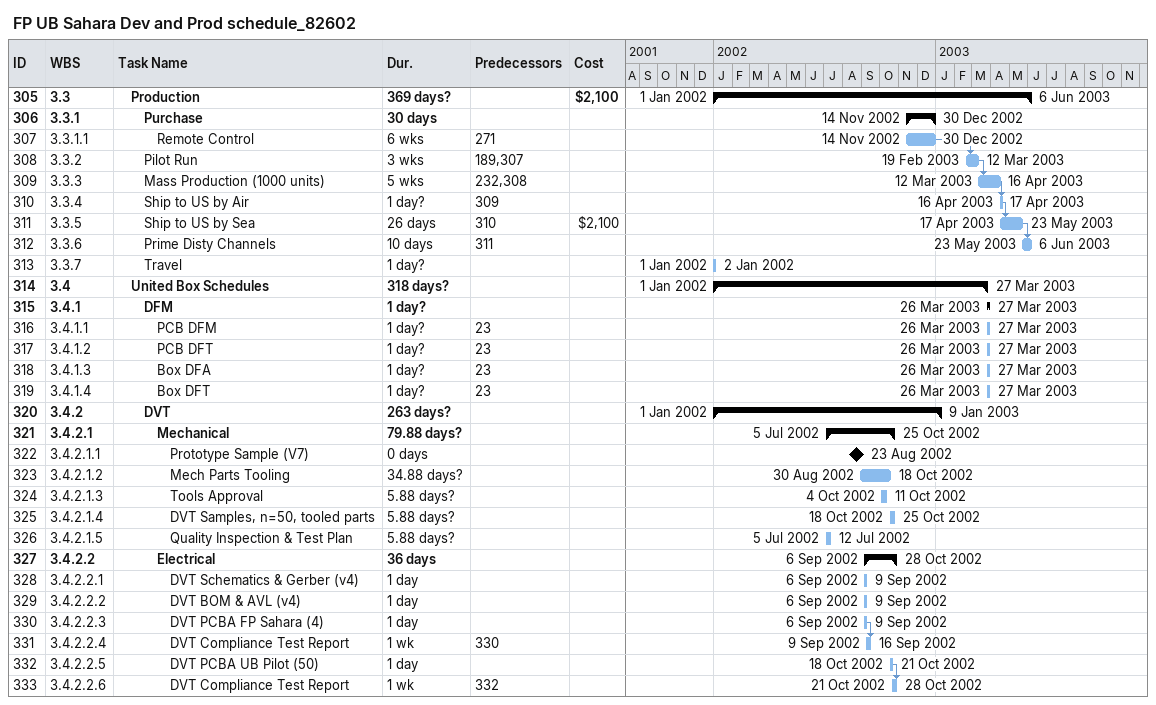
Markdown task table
FP UB Sahara Dev and Prod schedule_82602

| ID | WBS | Task | Duration | Start | Finish | Predecessors | Cost ($) |
|---|---|---|---|---|---|---|---|
| 305 | 3.3 | **Production** | 369d? | 2002-01-01 | 2003-06-06 |  | 2100 |
| 306 | 3.3.1 | **Purchase** | 30d | 2002-11-14 | 2002-12-30 |  |  |
| 307 | 3.3.1.1 | Remote Control | 6w | 2002-11-14 | 2002-12-30 | 271 |  |
| 308 | 3.3.2 | Pilot Run | 3w | 2003-02-19 | 2003-03-12 | 189, 307 |  |
| 309 | 3.3.3 | Mass Production (1000 units) | 5w | 2003-03-12 | 2003-04-16 | 232, 308 |  |
| 310 | 3.3.4 | Ship to US by Air | 1d? | 2003-04-16 | 2003-04-17 | 309 |  |
| 311 | 3.3.5 | Ship to US by Sea | 26d | 2003-04-17 | 2003-05-23 | 310 | 2100 |
| 312 | 3.3.6 | Prime Disty Channels | 10d | 2003-05-23 | 2003-06-06 | 311 |  |
| 313 | 3.3.7 | Travel | 1d? | 2002-01-01 | 2002-01-02 |  |  |
| 314 | 3.4 | **United Box Schedules** | 318d? | 2002-01-01 | 2003-03-27 |  |  |
| 315 | 3.4.1 | **DFM** | 1d? | 2003-03-26 | 2003-03-27 |  |  |
| 316 | 3.4.1.1 | PCB DFM | 1d? | 2003-03-26 | 2003-03-27 | 23 |  |
| 317 | 3.4.1.2 | PCB DFT | 1d? | 2003-03-26 | 2003-03-27 | 23 |  |
| 318 | 3.4.1.3 | Box DFA | 1d? | 2003-03-26 | 2003-03-27 | 23 |  |
| 319 | 3.4.1.4 | Box DFT | 1d? | 2003-03-26 | 2003-03-27 | 23 |  |
| 320 | 3.4.2 | **DVT** | 263d? | 2002-01-01 | 2003-01-09 |  |  |
| 321 | 3.4.2.1 | **Mechanical** | 79.88d? | 2002-07-05 | 2002-10-25 |  |  |
| 322 | 3.4.2.1.1 | Prototype Sample (V7) | 0d | 2002-08-23 | 2002-08-23 |  |  |
| 323 | 3.4.2.1.2 | Mech Parts Tooling | 34.88d? | 2002-08-30 | 2002-10-18 |  |  |
| 324 | 3.4.2.1.3 | Tools Approval | 5.88d? | 2002-10-04 | 2002-10-11 |  |  |
| 325 | 3.4.2.1.4 | DVT Samples, n=50, tooled parts | 5.88d? | 2002-10-18 | 2002-10-25 |  |  |
| 326 | 3.4.2.1.5 | Quality Inspection & Test Plan | 5.88d? | 2002-07-05 | 2002-07-12 |  |  |
| 327 | 3.4.2.2 | **Electrical** | 36d | 2002-09-06 | 2002-10-28 |  |  |
| 328 | 3.4.2.2.1 | DVT Schematics & Gerber (v4) | 1d | 2002-09-06 | 2002-09-09 |  |  |
| 329 | 3.4.2.2.2 | DVT BOM & AVL (v4) | 1d | 2002-09-06 | 2002-09-09 |  |  |
| 330 | 3.4.2.2.3 | DVT PCBA FP Sahara (4) | 1d | 2002-09-06 | 2002-09-09 |  |  |
| 331 | 3.4.2.2.4 | DVT Compliance Test Report | 1w | 2002-09-09 | 2002-09-16 | 330 |  |
| 332 | 3.4.2.2.5 | DVT PCBA UB Pilot (50) | 1d | 2002-10-18 | 2002-10-21 |  |  |
| 333 | 3.4.2.2.6 | DVT Compliance Test Report | 1w | 2002-10-21 | 2002-10-28 | 332 |  |
